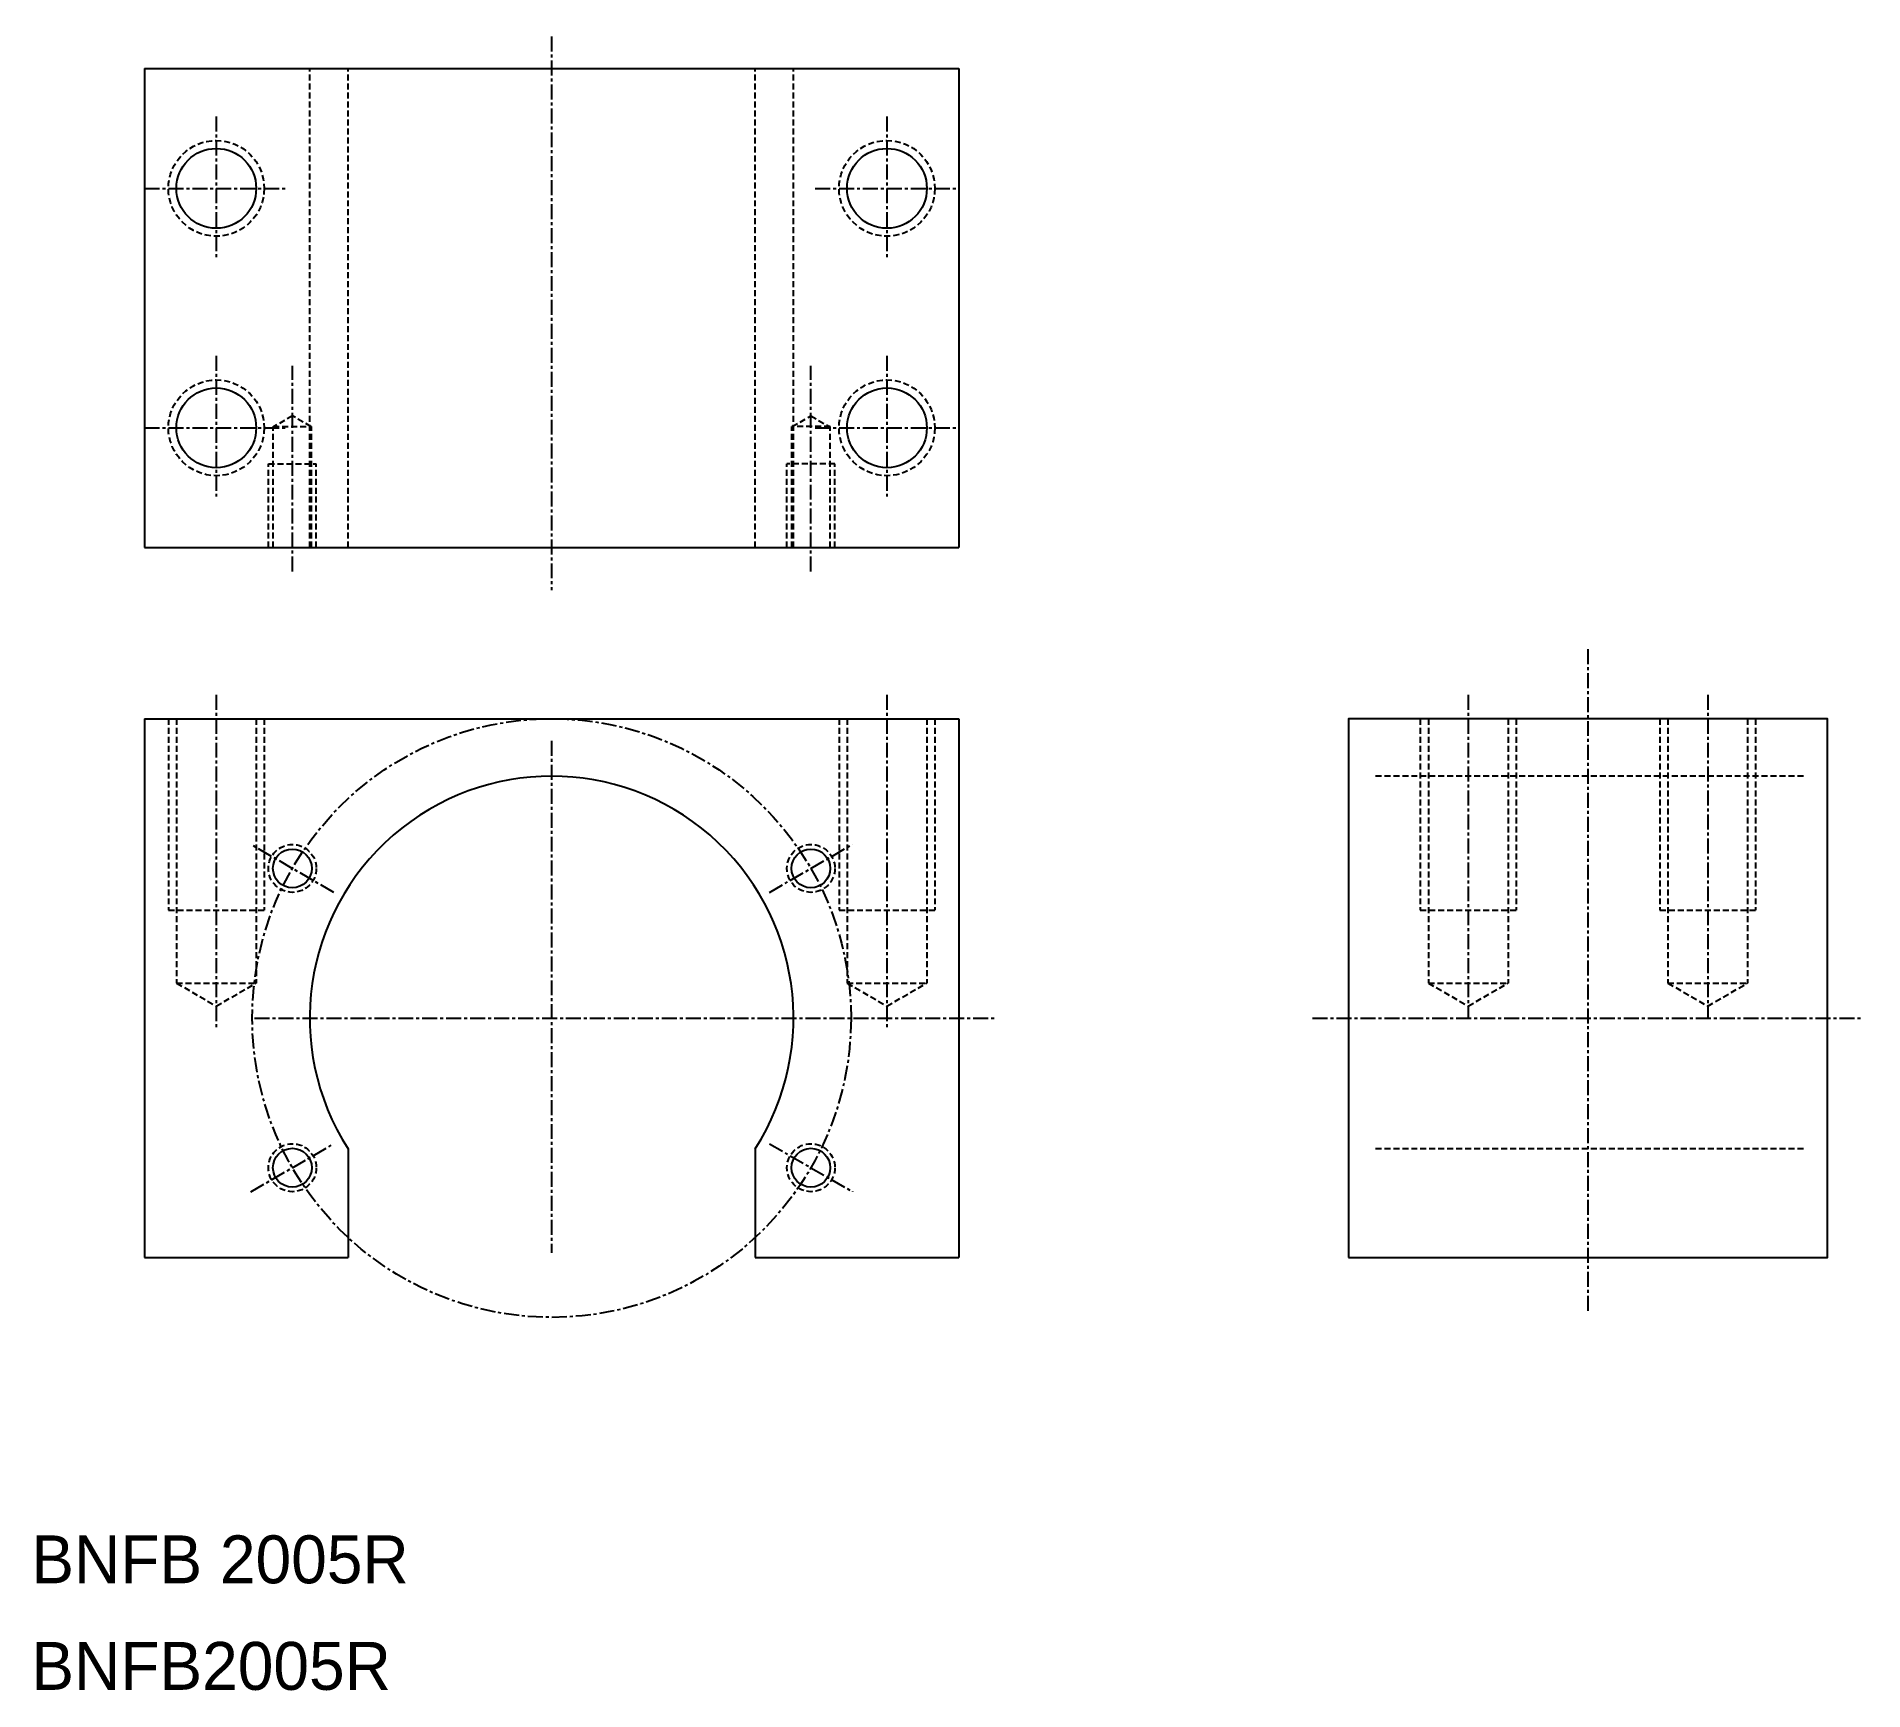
# Model space of a CAD drawing. Extents: x 6 to 159, y 18 to 156.
import ezdxf

# ---------------------------------------------------------------- set-up
doc = ezdxf.new("R2010")
doc.units = 0
doc.linetypes.add('CENTER', pattern=[2, 1.25, -0.25, 0.25, -0.25])
doc.linetypes.add('DASHED', pattern=[0.75, 0.5, -0.25])
doc.layers.get('0').update_dxf_attribs({"linetype": 'CONTINUOUS'})
doc.layers.add('CENTER', color=1, linetype='CENTER')

msp = doc.modelspace()

# ---------------------------------------------------------------- linework, layer by layer
at = {"color": 7, "linetype": 'CONTINUOUS'}
for p, q in [((14.97, 153.09), (82.97, 153.09)), ((14.97, 153.09), (14.97, 113.09)), ((82.97, 153.09), (82.97, 113.09)), ((14.97, 113.09), (82.97, 113.09)), ((14.97, 98.79), (82.97, 98.79)), ((14.97, 98.79), (14.97, 53.79)), ((31.97, 98.79), (31.97, 98.79)), ((48.97, 98.79), (48.97, 98.79)), ((82.97, 98.79), (82.97, 53.79)), ((31.97, 62.88), (31.97, 53.79)), ((65.97, 62.88), (65.97, 53.79)), ((14.97, 53.79), (31.97, 53.79)), ((65.97, 53.79), (82.97, 53.79))]:
    msp.add_line(p, q, dxfattribs=at)
at = {"color": 3, "linetype": 'DASHED'}
for p, q in [((28.77, 113.09), (28.77, 153.09)), ((31.97, 113.09), (31.97, 153.09)), ((65.97, 113.09), (65.97, 153.09)), ((69.17, 113.09), (69.17, 153.09)), ((27.32, 124.09), (25.77, 123.19)), ((28.87, 123.19), (27.32, 124.09)), ((69.07, 123.19), (70.62, 124.09)), ((70.62, 124.09), (72.17, 123.19)), ((25.72, 113.09), (25.72, 123.19)), ((25.72, 123.19), (28.92, 123.19)), ((28.92, 113.09), (28.92, 123.19)), ((69.02, 113.09), (69.02, 123.19)), ((72.22, 123.19), (69.02, 123.19)), ((72.22, 113.09), (72.22, 123.19)), ((25.32, 113.09), (25.32, 120.09)), ((25.32, 120.09), (29.32, 120.09)), ((29.32, 113.09), (29.32, 120.09)), ((29.32, 113.09), (29.32, 120.09)), ((68.62, 113.09), (68.62, 120.09)), ((68.62, 113.09), (68.62, 120.09)), ((72.62, 120.09), (68.62, 120.09)), ((72.62, 113.09), (72.62, 120.09)), ((16.97, 98.79), (16.97, 82.79)), ((17.65, 98.79), (17.65, 76.71)), ((24.3, 98.79), (24.3, 76.71)), ((24.97, 98.79), (24.97, 82.79)), ((72.97, 98.79), (72.97, 82.79)), ((73.65, 98.79), (73.65, 76.71)), ((80.3, 98.79), (80.3, 76.71)), ((80.97, 98.79), (80.97, 82.79)), ((121.51, 98.79), (121.51, 82.79)), ((122.19, 98.79), (122.19, 76.71)), ((128.84, 98.79), (128.84, 76.71)), ((129.51, 98.79), (129.51, 82.79)), ((141.51, 98.79), (141.51, 82.79)), ((142.19, 98.79), (142.19, 76.71)), ((148.84, 98.79), (148.84, 76.71)), ((149.51, 98.79), (149.51, 82.79)), ((153.51, 93.99), (117.51, 93.99)), ((16.97, 82.79), (24.97, 82.79)), ((72.97, 82.79), (80.97, 82.79)), ((121.51, 82.79), (129.51, 82.79)), ((141.51, 82.79), (149.51, 82.79)), ((17.65, 76.71), (24.3, 76.71)), ((17.65, 76.71), (20.97, 74.79)), ((20.97, 74.79), (24.3, 76.71)), ((73.65, 76.71), (80.3, 76.71)), ((73.65, 76.71), (76.97, 74.79)), ((76.97, 74.79), (80.3, 76.71)), ((122.19, 76.71), (128.84, 76.71)), ((122.19, 76.71), (125.51, 74.79)), ((125.51, 74.79), (128.84, 76.71)), ((142.19, 76.71), (148.84, 76.71)), ((142.19, 76.71), (145.51, 74.79)), ((145.51, 74.79), (148.84, 76.71)), ((153.51, 62.88), (117.51, 62.88))]:
    msp.add_line(p, q, dxfattribs=at)
at = {"color": 7, "linetype": 'CONTINUOUS'}
msp.add_lwpolyline([(115.51, 53.79), (155.51, 53.79), (155.51, 98.79), (115.51, 98.79)], close=True, dxfattribs=at)
at = {"color": 3, "linetype": 'DASHED'}
for centre, radius in [((20.97, 143.09), 4), ((76.97, 143.09), 4), ((20.97, 123.09), 4), ((76.97, 123.09), 4), ((27.32, 86.29), 2), ((70.62, 86.29), 2), ((27.32, 61.29), 2), ((70.62, 61.29), 2)]:
    msp.add_circle(centre, radius, dxfattribs=at)
at = {"color": 7, "linetype": 'CONTINUOUS'}
for centre, radius in [((20.97, 143.09), 3.33), ((76.97, 143.09), 3.33), ((20.97, 123.09), 3.33), ((76.97, 123.09), 3.33), ((27.32, 86.29), 1.62), ((70.62, 86.29), 1.62), ((27.32, 61.29), 1.62), ((70.62, 61.29), 1.62)]:
    msp.add_circle(centre, radius, dxfattribs=at)
msp.add_arc((48.97, 73.79), 20.2, 327.3078, 212.6922, dxfattribs=at)
at = {"layer": 'CENTER', "color": 1, "linetype": 'CENTER'}
for p, q in [((48.97, 155.77), (48.97, 109.54)), ((20.97, 149.09), (20.97, 137.09)), ((76.97, 149.09), (76.97, 137.09)), ((14.97, 143.09), (26.97, 143.09)), ((70.97, 143.09), (82.97, 143.09)), ((20.97, 129.09), (20.97, 117.09)), ((27.32, 111.09), (27.32, 128.27)), ((70.62, 111.09), (70.62, 128.27)), ((76.97, 129.09), (76.97, 117.09)), ((14.97, 123.09), (26.97, 123.09)), ((70.97, 123.09), (82.97, 123.09)), ((135.51, 104.6), (135.51, 49.19)), ((20.97, 100.79), (20.97, 72.79)), ((76.97, 100.79), (76.97, 72.79)), ((125.51, 100.79), (125.51, 76.37)), ((125.51, 100.79), (125.51, 73.79)), ((145.51, 100.79), (145.51, 73.79)), ((145.51, 100.79), (145.51, 76.37)), ((145.51, 100.79), (145.51, 73.79)), ((48.97, 96.94), (48.97, 54.19)), ((30.78, 84.29), (23.86, 88.29)), ((67.16, 84.29), (74.09, 88.29)), ((24.17, 73.79), (86.16, 73.79)), ((112.51, 73.79), (158.51, 73.79)), ((23.86, 59.29), (30.78, 63.29)), ((67.16, 63.29), (74.09, 59.29))]:
    msp.add_line(p, q, dxfattribs=at)
msp.add_circle((48.97, 73.79), 25, dxfattribs=at)

# ---------------------------------------------------------------- texts
at = {"color": 7, "linetype": 'CONTINUOUS'}
for s, p in [('BNFB 2005R', (5.52, 26.58)), ('BNFB2005R', (5.52, 17.68))]:
    msp.add_text(s, height=4, dxfattribs=at).set_placement(p)

doc.saveas('drawing.dxf')
